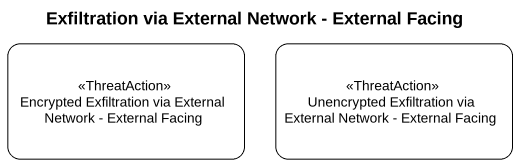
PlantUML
@startuml
title Exfiltration via External Network - External Facing
hide empty description
state "Encrypted Exfiltration via External Network - External Facing" as Encrypted_Exfiltration_via <<ThreatAction>>
state "Unencrypted Exfiltration via External Network - External Facing" as Unencrypted_Exfiltration <<ThreatAction>>
@enduml
